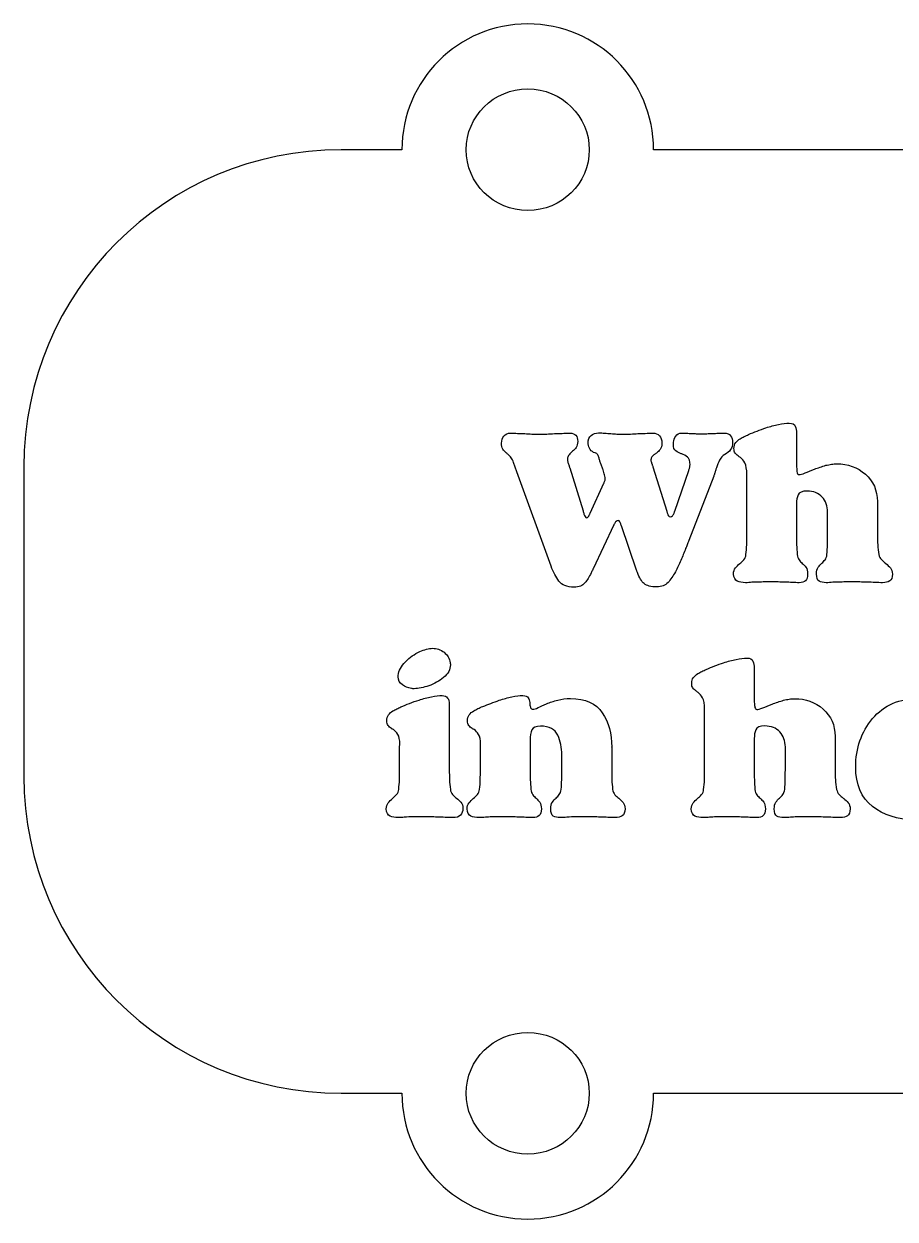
# Model space of a CAD drawing. Extents: x 1489 to 1914, y 371 to 1329.
# Drawn here: x 1616.6 to 1695.1, y 1113.5 to 1221.2 of the extents above; entities that cross this region are included whole.
import ezdxf

# ---------------------------------------------------------------- set-up
doc = ezdxf.new("R2010")
doc.units = 0
doc.layers.add('G0101', color=7, linetype='CONTINUOUS')

msp = doc.modelspace()

# ---------------------------------------------------------------- linework, layer by layer
at = {"layer": 'G0101', "color": 1}
for points in [[(1650.636559, 1209.87007), (1645.155559, 1209.87007)], [(1734.292557, 1209.87007), (1673.313558, 1209.87007)], [(1616.57756, 1181.29307), (1616.57756, 1153.409071)], [(1645.155559, 1124.831072), (1650.636559, 1124.831072)], [(1673.313558, 1124.831072), (1734.292557, 1124.831072)]]:
    msp.add_lwpolyline(points, dxfattribs=at)
for points in [[(1661.975558, 1204.39007)], [(1661.975558, 1119.351072)]]:
    msp.add_lwpolyline(points, close=True, dxfattribs=at)
at = {"layer": 'G0101', "color": 4}
for points in [[(1686.197158, 1184.32637), (1686.197158, 1181.38637), (1686.217158, 1181.00637)], [(1667.417458, 1183.36507), (1667.417458, 1183.42607)], [(1675.097458, 1183.31907), (1675.097458, 1183.40907)], [(1664.077458, 1172.346071), (1660.997458, 1180.84607), (1660.697458, 1181.68607)], [(1665.757458, 1181.18607), (1666.957458, 1177.326071)], [(1673.257458, 1181.28607), (1674.497458, 1177.306071)], [(1675.217458, 1177.306071), (1676.477458, 1180.96607)], [(1681.717158, 1175.146371), (1681.717158, 1180.58637)], [(1667.597458, 1177.106071), (1668.837458, 1179.826071)], [(1678.737458, 1180.44607), (1676.477458, 1174.646071)], [(1686.197158, 1177.963371), (1686.197158, 1177.602371), (1686.197158, 1175.155371)], [(1693.477158, 1178.166371), (1693.477158, 1175.146371)], [(1688.997158, 1175.135371), (1688.997158, 1177.221371)], [(1669.737458, 1176.066071), (1667.857458, 1172.106071)], [(1669.777458, 1176.126071), (1669.747458, 1176.096071)], [(1671.777458, 1171.986071), (1670.417458, 1175.966071)], [(1681.717158, 1175.126371), (1681.717158, 1175.146371)], [(1664.077458, 1172.326071), (1664.077458, 1172.346071)], [(1654.987659, 1163.635471), (1654.987659, 1163.575471)], [(1654.987659, 1163.615471), (1654.987659, 1163.635471)], [(1655.007659, 1163.535471), (1655.007659, 1163.495471), (1655.007659, 1163.455471)], [(1650.307659, 1162.375471), (1650.307659, 1162.425471), (1650.307659, 1162.495471)], [(1682.387058, 1163.155771), (1682.387058, 1160.215771), (1682.407058, 1159.835771)], [(1651.747659, 1161.295471), (1651.617659, 1161.295471)], [(1654.907659, 1159.915471), (1654.907659, 1153.983471)], [(1662.167158, 1160.055571), (1662.167158, 1159.985571), (1662.167158, 1159.915571)], [(1677.907058, 1153.975771), (1677.907058, 1159.415771)], [(1689.667058, 1156.995771), (1689.667058, 1153.975771)], [(1650.427659, 1153.983471), (1650.427659, 1156.068471), (1650.447659, 1156.268471)], [(1657.707159, 1153.963571), (1657.707159, 1156.068571), (1657.727159, 1156.268571)], [(1662.187158, 1156.611571), (1662.187158, 1156.050571), (1662.187158, 1153.984571)], [(1669.547158, 1156.046571), (1669.547158, 1153.982571)], [(1669.547158, 1156.026571), (1669.547158, 1156.046571)], [(1682.387058, 1156.792771), (1682.387058, 1156.431771), (1682.387058, 1153.984771)], [(1685.187058, 1153.964771), (1685.187058, 1156.050771)], [(1665.047158, 1153.964571), (1665.047158, 1155.328571)], [(1650.427659, 1153.963471), (1650.427659, 1153.983471)], [(1677.907058, 1153.955771), (1677.907058, 1153.975771)]]:
    msp.add_lwpolyline(points, dxfattribs=at)
at = {"layer": 'G0101', "color": 1}
for points in [[(1661.975558, 1221.209069), (1655.712559, 1221.209069), (1650.636559, 1216.13307), (1650.636559, 1209.87007)], [(1673.313558, 1209.87007), (1673.313558, 1216.13307), (1668.237558, 1221.209069), (1661.975558, 1221.209069)], [(1656.430559, 1209.87007), (1656.430559, 1212.89707), (1658.912559, 1215.35107), (1661.975558, 1215.35107)], [(1661.975558, 1215.35107), (1665.037558, 1215.35107), (1667.519558, 1212.89707), (1667.519558, 1209.87007)], [(1645.155559, 1209.87007), (1629.372559, 1209.87007), (1616.57756, 1197.07607), (1616.57756, 1181.29307)], [(1661.975558, 1204.39007), (1658.912559, 1204.39007), (1656.430559, 1206.84407), (1656.430559, 1209.87007)], [(1667.519558, 1209.87007), (1667.519558, 1206.84407), (1665.037558, 1204.39007), (1661.975558, 1204.39007)], [(1616.57756, 1153.409071), (1616.57756, 1137.626072), (1629.372559, 1124.831072), (1645.155559, 1124.831072)], [(1656.430559, 1124.831072), (1656.430559, 1127.858072), (1658.912559, 1130.312072), (1661.975558, 1130.312072)], [(1661.975558, 1130.312072), (1665.037558, 1130.312072), (1667.519558, 1127.858072), (1667.519558, 1124.831072)], [(1650.636559, 1124.831072), (1650.636559, 1118.569072), (1655.712559, 1113.493072), (1661.975558, 1113.493072)], [(1661.975558, 1119.351072), (1658.912559, 1119.351072), (1656.430559, 1121.804072), (1656.430559, 1124.831072)], [(1667.519558, 1124.831072), (1667.519558, 1121.804072), (1665.037558, 1119.351072), (1661.975558, 1119.351072)], [(1661.975558, 1113.493072), (1668.237558, 1113.493072), (1673.313558, 1118.569072), (1673.313558, 1124.831072)]]:
    msp.add_open_spline(points, degree=3, dxfattribs=at)
at = {"layer": 'G0101', "color": 4}
for points in [[(1683.437158, 1184.80637), (1683.823158, 1184.92637), (1684.200158, 1185.02637), (1684.567158, 1185.10637)], [(1684.567158, 1185.10637), (1684.934158, 1185.18637), (1685.257158, 1185.22637), (1685.537158, 1185.22637)], [(1685.537158, 1185.22637), (1685.817158, 1185.22637), (1685.997158, 1185.13237), (1686.077158, 1184.94637)], [(1686.077158, 1184.94637), (1686.157158, 1184.75937), (1686.197158, 1184.55237), (1686.197158, 1184.32637)], [(1659.617459, 1183.42607), (1659.617459, 1183.67907), (1659.687459, 1183.89307), (1659.827459, 1184.06607)], [(1659.827459, 1184.06607), (1659.967459, 1184.23907), (1660.163458, 1184.32607), (1660.417458, 1184.32607)], [(1660.417458, 1184.32607), (1660.630458, 1184.32607), (1660.844458, 1184.31907), (1661.057458, 1184.30607)], [(1661.057458, 1184.30607), (1661.270458, 1184.29307), (1661.490458, 1184.28607), (1661.717458, 1184.28607)], [(1661.717458, 1184.28607), (1661.930458, 1184.27307), (1662.143458, 1184.25907), (1662.357458, 1184.24607)], [(1662.357458, 1184.24607), (1662.570458, 1184.23307), (1662.784458, 1184.22607), (1662.997458, 1184.22607)], [(1662.997458, 1184.22607), (1663.223458, 1184.22607), (1663.453458, 1184.23307), (1663.687458, 1184.24607)], [(1663.687458, 1184.24607), (1663.920458, 1184.25907), (1664.150458, 1184.27307), (1664.377458, 1184.28607)], [(1664.377458, 1184.28607), (1664.603458, 1184.28607), (1664.834458, 1184.29307), (1665.067458, 1184.30607)], [(1665.067458, 1184.30607), (1665.300458, 1184.31907), (1665.530458, 1184.32607), (1665.757458, 1184.32607)], [(1665.757458, 1184.32607), (1666.024458, 1184.32607), (1666.210458, 1184.26307), (1666.317458, 1184.13607)], [(1666.317458, 1184.13607), (1666.424458, 1184.00907), (1666.477458, 1183.81907), (1666.477458, 1183.56607)], [(1667.417458, 1183.42607), (1667.417458, 1183.73307), (1667.504458, 1183.96307), (1667.677458, 1184.11607)], [(1667.677458, 1184.11607), (1667.850458, 1184.26907), (1668.077458, 1184.34607), (1668.357458, 1184.34607)], [(1668.357458, 1184.34607), (1668.544458, 1184.34607), (1668.730458, 1184.33907), (1668.917458, 1184.32607)], [(1668.917458, 1184.32607), (1669.103458, 1184.31307), (1669.290458, 1184.29907), (1669.477458, 1184.28607)], [(1669.477458, 1184.28607), (1669.650458, 1184.27307), (1669.830458, 1184.25907), (1670.017458, 1184.24607)], [(1670.017458, 1184.24607), (1670.203458, 1184.23307), (1670.390458, 1184.22607), (1670.577458, 1184.22607)], [(1670.577458, 1184.22607), (1670.804458, 1184.22607), (1671.027458, 1184.23307), (1671.247458, 1184.24607)], [(1671.247458, 1184.24607), (1671.467458, 1184.25907), (1671.683458, 1184.27307), (1671.897458, 1184.28607)], [(1671.897458, 1184.28607), (1672.123458, 1184.28607), (1672.347458, 1184.29307), (1672.567458, 1184.30607)], [(1672.567458, 1184.30607), (1672.787458, 1184.31907), (1673.004458, 1184.32607), (1673.217458, 1184.32607)], [(1673.217458, 1184.32607), (1673.497458, 1184.32607), (1673.707458, 1184.24607), (1673.847458, 1184.08607)], [(1673.847458, 1184.08607), (1673.987458, 1183.92607), (1674.057458, 1183.70607), (1674.057458, 1183.42607)], [(1675.117458, 1183.50007), (1675.130458, 1183.70107), (1675.197458, 1183.88907), (1675.317458, 1184.06407)], [(1675.317458, 1184.06407), (1675.437458, 1184.23907), (1675.617458, 1184.32607), (1675.857458, 1184.32607)], [(1675.857458, 1184.32607), (1676.004458, 1184.32607), (1676.150458, 1184.32307), (1676.297458, 1184.31607)], [(1676.297458, 1184.31607), (1676.444458, 1184.30907), (1676.590458, 1184.30607), (1676.737458, 1184.30607)], [(1676.737458, 1184.30607), (1676.870458, 1184.29307), (1677.010458, 1184.28307), (1677.157458, 1184.27607)], [(1677.157458, 1184.27607), (1677.304458, 1184.26907), (1677.450458, 1184.26607), (1677.597458, 1184.26607)], [(1677.597458, 1184.26607), (1677.770458, 1184.26607), (1677.944458, 1184.26907), (1678.117458, 1184.27607)], [(1678.117458, 1184.27607), (1678.290458, 1184.28307), (1678.464458, 1184.29307), (1678.637458, 1184.30607)], [(1678.637458, 1184.30607), (1678.810458, 1184.30607), (1678.984458, 1184.30907), (1679.157458, 1184.31607)], [(1679.157458, 1184.31607), (1679.330458, 1184.32307), (1679.504458, 1184.32607), (1679.677458, 1184.32607)], [(1679.677458, 1184.32607), (1679.944458, 1184.32607), (1680.137458, 1184.24607), (1680.257458, 1184.08607)], [(1680.257458, 1184.08607), (1680.377458, 1183.92607), (1680.437458, 1183.72607), (1680.437458, 1183.48607)], [(1680.717158, 1183.47137), (1680.823158, 1183.61337), (1680.957158, 1183.73137), (1681.117158, 1183.82637)], [(1681.117158, 1183.82637), (1681.224158, 1183.89337), (1681.343158, 1183.95637), (1681.477158, 1184.01637)], [(1681.477158, 1184.01637), (1681.610158, 1184.07637), (1681.744158, 1184.13937), (1681.877158, 1184.20637)], [(1681.877158, 1184.20637), (1682.117158, 1184.31337), (1682.370158, 1184.41637), (1682.637158, 1184.51637)], [(1682.637158, 1184.51637), (1682.904158, 1184.61637), (1683.170158, 1184.71237), (1683.437158, 1184.80637)], [(1659.737459, 1182.89007), (1659.657459, 1183.01807), (1659.617459, 1183.19707), (1659.617459, 1183.42607)], [(1660.037458, 1182.55607), (1659.917459, 1182.65107), (1659.817459, 1182.76207), (1659.737459, 1182.89007)], [(1666.337458, 1183.03907), (1666.244458, 1182.90407), (1666.137458, 1182.78907), (1666.017458, 1182.69507)], [(1666.477458, 1183.56607), (1666.477458, 1183.35007), (1666.430458, 1183.17407), (1666.337458, 1183.03907)], [(1667.607458, 1182.84807), (1667.494458, 1183.00407), (1667.430458, 1183.17607), (1667.417458, 1183.36507)], [(1668.037458, 1182.55407), (1667.864458, 1182.59507), (1667.720458, 1182.69307), (1667.607458, 1182.84807)], [(1673.907458, 1182.85807), (1673.807458, 1182.72307), (1673.697458, 1182.61507), (1673.577458, 1182.53407)], [(1674.057458, 1183.42607), (1674.057458, 1183.18207), (1674.007458, 1182.99307), (1673.907458, 1182.85807)], [(1675.097458, 1183.40907), (1675.097458, 1183.44307), (1675.103458, 1183.47307), (1675.117458, 1183.50007)], [(1675.317458, 1182.72507), (1675.170458, 1182.82507), (1675.097458, 1183.02407), (1675.097458, 1183.31907)], [(1675.797458, 1182.47307), (1675.623458, 1182.54007), (1675.464458, 1182.62407), (1675.317458, 1182.72507)], [(1680.247458, 1182.84207), (1680.120458, 1182.66707), (1679.950458, 1182.51907), (1679.737458, 1182.39907)], [(1680.437458, 1183.48607), (1680.437458, 1183.23107), (1680.373458, 1183.01607), (1680.247458, 1182.84207)], [(1680.557158, 1182.95537), (1680.557158, 1183.15837), (1680.610158, 1183.33037), (1680.717158, 1183.47137)], [(1680.667158, 1182.52937), (1680.593158, 1182.62437), (1680.557158, 1182.76637), (1680.557158, 1182.95537)], [(1660.127458, 1182.47507), (1660.094458, 1182.50207), (1660.064458, 1182.52907), (1660.037458, 1182.55607)], [(1660.217458, 1182.39407), (1660.190458, 1182.42107), (1660.160458, 1182.44807), (1660.127458, 1182.47507)], [(1660.487458, 1182.10107), (1660.400458, 1182.21607), (1660.310458, 1182.31307), (1660.217458, 1182.39407)], [(1660.697458, 1181.68607), (1660.643458, 1181.84807), (1660.574458, 1181.98607), (1660.487458, 1182.10107)], [(1665.657458, 1182.32007), (1665.590458, 1182.23207), (1665.557458, 1182.12707), (1665.557458, 1182.00607)], [(1665.557458, 1182.00607), (1665.557458, 1181.89907), (1665.570458, 1181.79307), (1665.597458, 1181.68607)], [(1665.597458, 1181.68607), (1665.623458, 1181.57907), (1665.657458, 1181.47907), (1665.697458, 1181.38607)], [(1665.897458, 1182.57307), (1665.804458, 1182.49207), (1665.723458, 1182.40807), (1665.657458, 1182.32007)], [(1665.947458, 1182.63407), (1665.927458, 1182.62007), (1665.910458, 1182.60007), (1665.897458, 1182.57307)], [(1666.017458, 1182.69507), (1665.990458, 1182.66807), (1665.967458, 1182.64807), (1665.947458, 1182.63407)], [(1668.287458, 1182.37207), (1668.240458, 1182.46707), (1668.157458, 1182.52707), (1668.037458, 1182.55407)], [(1668.397458, 1182.06807), (1668.370458, 1182.17607), (1668.334458, 1182.27707), (1668.287458, 1182.37207)], [(1668.417458, 1182.00707), (1668.404458, 1182.03407), (1668.397458, 1182.05407), (1668.397458, 1182.06807)], [(1668.427458, 1181.96707), (1668.420458, 1181.98007), (1668.417458, 1181.99307), (1668.417458, 1182.00707)], [(1668.437458, 1181.92607), (1668.437458, 1181.94007), (1668.433458, 1181.95307), (1668.427458, 1181.96707)], [(1668.537458, 1181.64607), (1668.497458, 1181.75307), (1668.464458, 1181.84607), (1668.437458, 1181.92607)], [(1668.657458, 1181.32607), (1668.617458, 1181.43207), (1668.577458, 1181.53907), (1668.537458, 1181.64607)], [(1673.167458, 1182.20007), (1673.107458, 1182.12507), (1673.077458, 1182.03407), (1673.077458, 1181.92607)], [(1673.077458, 1181.92607), (1673.077458, 1181.87307), (1673.084458, 1181.81907), (1673.097458, 1181.76607)], [(1673.097458, 1181.76607), (1673.110458, 1181.71307), (1673.123458, 1181.65907), (1673.137458, 1181.60607)], [(1673.397458, 1182.41207), (1673.304458, 1182.34507), (1673.227458, 1182.27407), (1673.167458, 1182.20007)], [(1673.477458, 1182.46307), (1673.450458, 1182.44307), (1673.424458, 1182.42607), (1673.397458, 1182.41207)], [(1673.577458, 1182.53407), (1673.537458, 1182.50707), (1673.504458, 1182.48307), (1673.477458, 1182.46307)], [(1675.827458, 1182.46307), (1675.820458, 1182.47007), (1675.810458, 1182.47307), (1675.797458, 1182.47307)], [(1675.857458, 1182.45307), (1675.844458, 1182.45307), (1675.834458, 1182.45607), (1675.827458, 1182.46307)], [(1676.367458, 1182.17107), (1676.214458, 1182.29207), (1676.044458, 1182.38607), (1675.857458, 1182.45307)], [(1676.597458, 1181.46607), (1676.597458, 1181.81507), (1676.520458, 1182.05007), (1676.367458, 1182.17107)], [(1679.267458, 1181.90607), (1679.154458, 1181.68407), (1679.057458, 1181.45207), (1678.977458, 1181.21107)], [(1679.737458, 1182.39907), (1679.537458, 1182.29107), (1679.380458, 1182.12707), (1679.267458, 1181.90607)], [(1680.937158, 1182.26737), (1680.830158, 1182.34737), (1680.740158, 1182.43537), (1680.667158, 1182.52937)], [(1681.027158, 1182.20637), (1680.994158, 1182.23237), (1680.964158, 1182.25337), (1680.937158, 1182.26737)], [(1681.137158, 1182.12537), (1681.097158, 1182.15237), (1681.060158, 1182.17937), (1681.027158, 1182.20637)], [(1681.537158, 1181.63937), (1681.417158, 1181.85437), (1681.283158, 1182.01737), (1681.137158, 1182.12537)], [(1665.697458, 1181.38607), (1665.710458, 1181.34607), (1665.720458, 1181.30907), (1665.727458, 1181.27607)], [(1665.727458, 1181.27607), (1665.734458, 1181.24207), (1665.744458, 1181.21307), (1665.757458, 1181.18607)], [(1668.717458, 1181.16607), (1668.703458, 1181.21907), (1668.683458, 1181.27307), (1668.657458, 1181.32607)], [(1668.777458, 1181.00607), (1668.750458, 1181.05907), (1668.730458, 1181.11307), (1668.717458, 1181.16607)], [(1668.897458, 1180.55607), (1668.857458, 1180.70907), (1668.817458, 1180.85907), (1668.777458, 1181.00607)], [(1673.137458, 1181.60607), (1673.150458, 1181.59307), (1673.160458, 1181.57607), (1673.167458, 1181.55607)], [(1673.167458, 1181.55607), (1673.174458, 1181.53607), (1673.177458, 1181.51907), (1673.177458, 1181.50607)], [(1673.177458, 1181.50607), (1673.190458, 1181.46607), (1673.203458, 1181.42907), (1673.217458, 1181.39607)], [(1673.217458, 1181.39607), (1673.230458, 1181.36307), (1673.244458, 1181.32607), (1673.257458, 1181.28607)], [(1676.477458, 1180.96607), (1676.490458, 1180.99207), (1676.504458, 1181.02907), (1676.517458, 1181.07607)], [(1676.517458, 1181.07607), (1676.530458, 1181.12307), (1676.544458, 1181.16607), (1676.557458, 1181.20607)], [(1676.557458, 1181.20607), (1676.570458, 1181.24607), (1676.580458, 1181.28907), (1676.587458, 1181.33607)], [(1676.587458, 1181.33607), (1676.594458, 1181.38307), (1676.597458, 1181.42607), (1676.597458, 1181.46607)], [(1678.817458, 1180.66807), (1678.804458, 1180.62707), (1678.790458, 1180.59007), (1678.777458, 1180.55707)], [(1678.897458, 1180.93907), (1678.870458, 1180.85207), (1678.844458, 1180.76207), (1678.817458, 1180.66807)], [(1678.977458, 1181.21107), (1678.950458, 1181.11707), (1678.924458, 1181.02607), (1678.897458, 1180.93907)], [(1681.717158, 1180.58637), (1681.717158, 1181.07237), (1681.657158, 1181.42337), (1681.537158, 1181.63937)], [(1686.217158, 1181.00637), (1686.217158, 1180.97937), (1686.220158, 1180.95237), (1686.227158, 1180.92637)], [(1686.227158, 1180.92637), (1686.234158, 1180.89937), (1686.237158, 1180.87937), (1686.237158, 1180.86637)], [(1686.237158, 1180.86637), (1686.250158, 1180.78637), (1686.270158, 1180.71937), (1686.297158, 1180.66637)], [(1686.297158, 1180.66637), (1686.323158, 1180.61237), (1686.370158, 1180.58637), (1686.437158, 1180.58637)], [(1686.437158, 1180.58637), (1686.544158, 1180.58637), (1686.720158, 1180.63637), (1686.967158, 1180.73637)], [(1686.967158, 1180.73637), (1687.214158, 1180.83637), (1687.497158, 1180.95237), (1687.817158, 1181.08637)], [(1687.817158, 1181.08637), (1687.977158, 1181.13937), (1688.144158, 1181.19637), (1688.317158, 1181.25637)], [(1688.317158, 1181.25637), (1688.490158, 1181.31637), (1688.664158, 1181.37337), (1688.837158, 1181.42637)], [(1688.837158, 1181.42637), (1689.010158, 1181.46637), (1689.180158, 1181.49937), (1689.347158, 1181.52637)], [(1689.347158, 1181.52637), (1689.514158, 1181.55237), (1689.677158, 1181.56637), (1689.837158, 1181.56637)], [(1689.837158, 1181.56637), (1690.823158, 1181.56637), (1691.677158, 1181.25237), (1692.397158, 1180.62637)], [(1692.397158, 1180.62637), (1693.117158, 1179.999371), (1693.477158, 1179.179371), (1693.477158, 1178.166371)], [(1668.837458, 1179.826071), (1668.850458, 1179.826071), (1668.860458, 1179.836071), (1668.867458, 1179.856071)], [(1668.867458, 1179.856071), (1668.873458, 1179.876071), (1668.877458, 1179.893071), (1668.877458, 1179.906071)], [(1668.877458, 1179.906071), (1668.890458, 1179.946071), (1668.907458, 1179.986071), (1668.927458, 1180.02607)], [(1668.957458, 1180.14607), (1668.957458, 1180.26607), (1668.937458, 1180.40307), (1668.897458, 1180.55607)], [(1668.927458, 1180.02607), (1668.947458, 1180.06607), (1668.957458, 1180.10607), (1668.957458, 1180.14607)], [(1678.777458, 1180.55707), (1678.764458, 1180.52307), (1678.750458, 1180.48607), (1678.737458, 1180.44607)], [(1686.337158, 1178.765371), (1686.244158, 1178.537371), (1686.197158, 1178.270371), (1686.197158, 1177.963371)], [(1687.137158, 1179.106371), (1686.697158, 1179.106371), (1686.430158, 1178.992371), (1686.337158, 1178.765371)], [(1688.507158, 1178.564371), (1688.180158, 1178.925371), (1687.724158, 1179.106371), (1687.137158, 1179.106371)], [(1688.997158, 1177.221371), (1688.997158, 1177.755371), (1688.834158, 1178.203371), (1688.507158, 1178.564371)], [(1666.957458, 1177.326071), (1666.970458, 1177.286071), (1666.984458, 1177.239071), (1666.997458, 1177.186071)], [(1666.997458, 1177.186071), (1667.010458, 1177.133071), (1667.024458, 1177.079071), (1667.037458, 1177.026071)], [(1667.037458, 1177.026071), (1667.064458, 1176.946071), (1667.097458, 1176.873071), (1667.137458, 1176.806071)], [(1667.137458, 1176.806071), (1667.177458, 1176.739071), (1667.230458, 1176.706071), (1667.297458, 1176.706071)], [(1667.297458, 1176.706071), (1667.350458, 1176.706071), (1667.393458, 1176.729071), (1667.427458, 1176.776071)], [(1667.427458, 1176.776071), (1667.460458, 1176.823071), (1667.490458, 1176.873071), (1667.517458, 1176.926071)], [(1667.517458, 1176.926071), (1667.530458, 1176.966071), (1667.544458, 1176.999071), (1667.557458, 1177.026071)], [(1667.557458, 1177.026071), (1667.570458, 1177.053071), (1667.584458, 1177.079071), (1667.597458, 1177.106071)], [(1669.937458, 1176.366071), (1669.884458, 1176.313071), (1669.837458, 1176.246071), (1669.797458, 1176.166071)], [(1670.137458, 1176.446071), (1670.057458, 1176.446071), (1669.990458, 1176.419071), (1669.937458, 1176.366071)], [(1670.267458, 1176.346071), (1670.234458, 1176.399071), (1670.190458, 1176.432071), (1670.137458, 1176.446071)], [(1670.357458, 1176.166071), (1670.330458, 1176.233071), (1670.300458, 1176.293071), (1670.267458, 1176.346071)], [(1674.497458, 1177.306071), (1674.510458, 1177.266071), (1674.520458, 1177.226071), (1674.527458, 1177.186071)], [(1674.527458, 1177.186071), (1674.534458, 1177.146071), (1674.544458, 1177.113071), (1674.557458, 1177.086071)], [(1674.557458, 1177.086071), (1674.584458, 1177.006071), (1674.617458, 1176.936071), (1674.657458, 1176.876071)], [(1674.657458, 1176.876071), (1674.697458, 1176.816071), (1674.750458, 1176.786071), (1674.817458, 1176.786071)], [(1674.817458, 1176.786071), (1674.910458, 1176.786071), (1674.980458, 1176.819071), (1675.027458, 1176.886071)], [(1675.027458, 1176.886071), (1675.074458, 1176.952071), (1675.117458, 1177.026071), (1675.157458, 1177.106071)], [(1675.157458, 1177.106071), (1675.170458, 1177.133071), (1675.180458, 1177.166071), (1675.187458, 1177.206071)], [(1675.187458, 1177.206071), (1675.194458, 1177.246071), (1675.203458, 1177.279071), (1675.217458, 1177.306071)], [(1669.747458, 1176.096071), (1669.740458, 1176.089071), (1669.737458, 1176.079071), (1669.737458, 1176.066071)], [(1669.797458, 1176.166071), (1669.784458, 1176.153071), (1669.777458, 1176.139071), (1669.777458, 1176.126071)], [(1670.387458, 1176.046071), (1670.380458, 1176.086071), (1670.370458, 1176.126071), (1670.357458, 1176.166071)], [(1670.417458, 1175.966071), (1670.404458, 1175.979071), (1670.393458, 1176.006071), (1670.387458, 1176.046071)], [(1676.347458, 1174.266071), (1676.300458, 1174.146071), (1676.250458, 1174.033071), (1676.197458, 1173.926071)], [(1676.477458, 1174.646071), (1676.437458, 1174.513071), (1676.393458, 1174.386071), (1676.347458, 1174.266071)], [(1681.637158, 1173.386371), (1681.677158, 1173.679371), (1681.700158, 1173.969371), (1681.707158, 1174.256371)], [(1681.707158, 1174.256371), (1681.714158, 1174.542371), (1681.717158, 1174.833371), (1681.717158, 1175.126371)], [(1686.197158, 1175.155371), (1686.197158, 1174.848371), (1686.200158, 1174.550371), (1686.207158, 1174.263371)], [(1686.207158, 1174.263371), (1686.214158, 1173.975371), (1686.230158, 1173.685371), (1686.257158, 1173.391371)], [(1688.937158, 1173.391371), (1688.964158, 1173.685371), (1688.980158, 1173.975371), (1688.987158, 1174.263371)], [(1688.987158, 1174.263371), (1688.994158, 1174.550371), (1688.997158, 1174.841371), (1688.997158, 1175.135371)], [(1693.477158, 1175.146371), (1693.477158, 1174.839371), (1693.487158, 1174.542371), (1693.507158, 1174.256371)], [(1693.507158, 1174.256371), (1693.527158, 1173.969371), (1693.564158, 1173.679371), (1693.617158, 1173.386371)], [(1676.197458, 1173.926071), (1676.064458, 1173.566071), (1675.924458, 1173.209071), (1675.777458, 1172.856071)], [(1681.447158, 1172.916371), (1681.560158, 1173.042371), (1681.624158, 1173.199371), (1681.637158, 1173.386371)], [(1686.257158, 1173.391371), (1686.283158, 1173.176371), (1686.340158, 1173.013371), (1686.427158, 1172.899371)], [(1688.767158, 1172.919371), (1688.854158, 1173.033371), (1688.910158, 1173.190371), (1688.937158, 1173.391371)], [(1693.617158, 1173.386371), (1693.657158, 1173.199371), (1693.734158, 1173.046371), (1693.847158, 1172.926371)], [(1664.787458, 1170.986071), (1664.514458, 1171.346071), (1664.277458, 1171.793071), (1664.077458, 1172.326071)], [(1667.837458, 1172.026071), (1667.810458, 1171.972071), (1667.784458, 1171.923071), (1667.757458, 1171.876071)], [(1667.847458, 1172.056071), (1667.840458, 1172.049071), (1667.837458, 1172.039071), (1667.837458, 1172.026071)], [(1667.857458, 1172.106071), (1667.857458, 1172.079071), (1667.853458, 1172.063071), (1667.847458, 1172.056071)], [(1671.817458, 1171.876071), (1671.804458, 1171.909071), (1671.790458, 1171.946071), (1671.777458, 1171.986071)], [(1675.777458, 1172.856071), (1675.630458, 1172.503071), (1675.464458, 1172.159071), (1675.277458, 1171.826071)], [(1680.517158, 1171.626371), (1680.517158, 1171.853371), (1680.577158, 1172.036371), (1680.697158, 1172.176371)], [(1680.697158, 1172.176371), (1680.817158, 1172.316371), (1680.944158, 1172.446371), (1681.077158, 1172.566371)], [(1681.077158, 1172.566371), (1681.210158, 1172.672371), (1681.334158, 1172.789371), (1681.447158, 1172.916371)], [(1686.427158, 1172.899371), (1686.514158, 1172.785371), (1686.610158, 1172.682371), (1686.717158, 1172.588371)], [(1686.717158, 1172.588371), (1686.837158, 1172.495371), (1686.947158, 1172.381371), (1687.047158, 1172.248371)], [(1687.047158, 1172.248371), (1687.147158, 1172.114371), (1687.197158, 1171.906371), (1687.197158, 1171.626371)], [(1687.997158, 1171.626371), (1687.997158, 1171.893371), (1688.047158, 1172.097371), (1688.147158, 1172.237371)], [(1688.147158, 1172.237371), (1688.247158, 1172.377371), (1688.357158, 1172.501371), (1688.477158, 1172.608371)], [(1688.477158, 1172.608371), (1688.584158, 1172.702371), (1688.680158, 1172.806371), (1688.767158, 1172.919371)], [(1693.847158, 1172.926371), (1693.960158, 1172.806371), (1694.084158, 1172.699371), (1694.217158, 1172.606371)], [(1694.217158, 1172.606371), (1694.217158, 1172.592371), (1694.220158, 1172.586371), (1694.227158, 1172.586371)], [(1694.227158, 1172.586371), (1694.234158, 1172.586371), (1694.244158, 1172.579371), (1694.257158, 1172.566371)], [(1694.257158, 1172.566371), (1694.404158, 1172.446371), (1694.537158, 1172.319371), (1694.657158, 1172.186371)], [(1694.657158, 1172.186371), (1694.777158, 1172.052371), (1694.837158, 1171.866371), (1694.837158, 1171.626371)], [(1666.137458, 1170.446071), (1665.510458, 1170.446071), (1665.060458, 1170.626071), (1664.787458, 1170.986071)], [(1667.677458, 1171.726071), (1667.517458, 1171.379071), (1667.334458, 1171.079071), (1667.127458, 1170.826071)], [(1667.757458, 1171.876071), (1667.730458, 1171.829071), (1667.703458, 1171.779071), (1667.677458, 1171.726071)], [(1671.857458, 1171.766071), (1671.844458, 1171.806071), (1671.830458, 1171.843071), (1671.817458, 1171.876071)], [(1672.467458, 1170.766071), (1672.234458, 1170.966071), (1672.030458, 1171.299071), (1671.857458, 1171.766071)], [(1675.277458, 1171.826071), (1675.077458, 1171.452071), (1674.857458, 1171.133071), (1674.617458, 1170.866071)], [(1680.857158, 1170.986371), (1680.657158, 1171.079371), (1680.544158, 1171.292371), (1680.517158, 1171.626371)], [(1681.597158, 1170.846371), (1681.303158, 1170.846371), (1681.057158, 1170.893371), (1680.857158, 1170.986371)], [(1682.177158, 1170.886371), (1682.084158, 1170.873371), (1681.987158, 1170.863371), (1681.887158, 1170.856371)], [(1682.467158, 1170.896371), (1682.367158, 1170.889371), (1682.270158, 1170.886371), (1682.177158, 1170.886371)], [(1682.757158, 1170.906371), (1682.664158, 1170.906371), (1682.567158, 1170.903371), (1682.467158, 1170.896371)], [(1683.327158, 1170.916371), (1683.134158, 1170.909371), (1682.944158, 1170.906371), (1682.757158, 1170.906371)], [(1683.917158, 1170.926371), (1683.717158, 1170.926371), (1683.520158, 1170.923371), (1683.327158, 1170.916371)], [(1684.547158, 1170.916371), (1684.340158, 1170.923371), (1684.130158, 1170.926371), (1683.917158, 1170.926371)], [(1685.177158, 1170.886371), (1684.964158, 1170.899371), (1684.754158, 1170.909371), (1684.547158, 1170.916371)], [(1685.807158, 1170.866371), (1685.600158, 1170.879371), (1685.390158, 1170.886371), (1685.177158, 1170.886371)], [(1687.007158, 1171.026371), (1686.880158, 1170.906371), (1686.690158, 1170.846371), (1686.437158, 1170.846371)], [(1687.197158, 1171.626371), (1687.197158, 1171.346371), (1687.134158, 1171.146371), (1687.007158, 1171.026371)], [(1688.227158, 1170.986371), (1688.073158, 1171.079371), (1687.997158, 1171.292371), (1687.997158, 1171.626371)], [(1688.877158, 1170.846371), (1688.597158, 1170.846371), (1688.380158, 1170.893371), (1688.227158, 1170.986371)], [(1689.457158, 1170.886371), (1689.363158, 1170.873371), (1689.267158, 1170.863371), (1689.167158, 1170.856371)], [(1689.747158, 1170.896371), (1689.647158, 1170.889371), (1689.550158, 1170.886371), (1689.457158, 1170.886371)], [(1690.037158, 1170.906371), (1689.944158, 1170.906371), (1689.847158, 1170.903371), (1689.747158, 1170.896371)], [(1690.607158, 1170.916371), (1690.414158, 1170.909371), (1690.224158, 1170.906371), (1690.037158, 1170.906371)], [(1691.197158, 1170.926371), (1690.997158, 1170.926371), (1690.800158, 1170.923371), (1690.607158, 1170.916371)], [(1691.887158, 1170.916371), (1691.654158, 1170.923371), (1691.424158, 1170.926371), (1691.197158, 1170.926371)], [(1692.577158, 1170.886371), (1692.350158, 1170.899371), (1692.120158, 1170.909371), (1691.887158, 1170.916371)], [(1693.267158, 1170.866371), (1693.033158, 1170.879371), (1692.803158, 1170.886371), (1692.577158, 1170.886371)], [(1694.597158, 1171.006371), (1694.437158, 1170.899371), (1694.224158, 1170.846371), (1693.957158, 1170.846371)], [(1694.837158, 1171.626371), (1694.837158, 1171.319371), (1694.757158, 1171.112371), (1694.597158, 1171.006371)], [(1667.127458, 1170.826071), (1666.920458, 1170.573071), (1666.590458, 1170.446071), (1666.137458, 1170.446071)], [(1673.597458, 1170.466071), (1673.077458, 1170.466071), (1672.700458, 1170.566071), (1672.467458, 1170.766071)], [(1674.617458, 1170.866071), (1674.377458, 1170.599071), (1674.037458, 1170.466071), (1673.597458, 1170.466071)], [(1681.887158, 1170.856371), (1681.787158, 1170.849371), (1681.690158, 1170.846371), (1681.597158, 1170.846371)], [(1686.437158, 1170.846371), (1686.224158, 1170.846371), (1686.014158, 1170.853371), (1685.807158, 1170.866371)], [(1689.167158, 1170.856371), (1689.067158, 1170.849371), (1688.970158, 1170.846371), (1688.877158, 1170.846371)], [(1693.957158, 1170.846371), (1693.730158, 1170.846371), (1693.500158, 1170.853371), (1693.267158, 1170.866371)], [(1650.957659, 1163.725471), (1651.350659, 1164.118471), (1651.780659, 1164.422471), (1652.247659, 1164.635471)], [(1652.247659, 1164.635471), (1652.447659, 1164.728471), (1652.647659, 1164.802471), (1652.847659, 1164.855471)], [(1652.847659, 1164.855471), (1653.047659, 1164.908471), (1653.227659, 1164.935471), (1653.387659, 1164.935471)], [(1653.387659, 1164.935471), (1653.774659, 1164.935471), (1654.124659, 1164.815471), (1654.437659, 1164.575471)], [(1654.437659, 1164.575471), (1654.750659, 1164.335471), (1654.934659, 1164.015471), (1654.987659, 1163.615471)], [(1650.307659, 1162.495471), (1650.347659, 1162.922471), (1650.564659, 1163.332471), (1650.957659, 1163.725471)], [(1655.007659, 1163.455471), (1655.007659, 1163.015471), (1654.803659, 1162.632471), (1654.397659, 1162.305471)], [(1654.987659, 1163.575471), (1654.987659, 1163.562471), (1654.993659, 1163.548471), (1655.007659, 1163.535471)], [(1678.067058, 1163.035771), (1678.307058, 1163.142771), (1678.560058, 1163.245771), (1678.827058, 1163.345771)], [(1678.827058, 1163.345771), (1679.094058, 1163.445771), (1679.360058, 1163.541771), (1679.627058, 1163.635771)], [(1679.627058, 1163.635771), (1680.013058, 1163.755771), (1680.390058, 1163.855771), (1680.757058, 1163.935771)], [(1680.757058, 1163.935771), (1681.124058, 1164.015771), (1681.447058, 1164.055771), (1681.727058, 1164.055771)], [(1681.727058, 1164.055771), (1682.007058, 1164.055771), (1682.187058, 1163.961771), (1682.267058, 1163.775771)], [(1682.267058, 1163.775771), (1682.347058, 1163.588771), (1682.387058, 1163.381771), (1682.387058, 1163.155771)], [(1650.677659, 1161.635471), (1650.430659, 1161.808471), (1650.307659, 1162.055471), (1650.307659, 1162.375471)], [(1654.397659, 1162.305471), (1653.990659, 1161.978471), (1653.547659, 1161.728471), (1653.067659, 1161.555471)], [(1676.747058, 1161.784771), (1676.747058, 1161.987771), (1676.800058, 1162.159771), (1676.907058, 1162.300771)], [(1676.907058, 1162.300771), (1677.013058, 1162.442771), (1677.147058, 1162.560771), (1677.307058, 1162.655771)], [(1677.307058, 1162.655771), (1677.414058, 1162.722771), (1677.533058, 1162.785771), (1677.667058, 1162.845771)], [(1677.667058, 1162.845771), (1677.800058, 1162.905771), (1677.934058, 1162.968771), (1678.067058, 1163.035771)], [(1651.487659, 1161.315471), (1651.194659, 1161.355471), (1650.924659, 1161.462471), (1650.677659, 1161.635471)], [(1651.617659, 1161.295471), (1651.570659, 1161.295471), (1651.527659, 1161.302471), (1651.487659, 1161.315471)], [(1652.367659, 1161.365471), (1652.140659, 1161.318471), (1651.934659, 1161.295471), (1651.747659, 1161.295471)], [(1653.067659, 1161.555471), (1652.827659, 1161.475471), (1652.593659, 1161.412471), (1652.367659, 1161.365471)], [(1676.857058, 1161.358771), (1676.783058, 1161.453771), (1676.747058, 1161.595771), (1676.747058, 1161.784771)], [(1677.127058, 1161.096771), (1677.020058, 1161.176771), (1676.930058, 1161.264771), (1676.857058, 1161.358771)], [(1651.327659, 1159.975471), (1651.607659, 1160.082471), (1651.894659, 1160.182471), (1652.187659, 1160.275471)], [(1652.187659, 1160.275471), (1652.560659, 1160.395471), (1652.930659, 1160.491471), (1653.297659, 1160.565471)], [(1653.297659, 1160.565471), (1653.664659, 1160.638471), (1653.987659, 1160.675471), (1654.267659, 1160.675471)], [(1654.267659, 1160.675471), (1654.493659, 1160.675471), (1654.657659, 1160.602471), (1654.757659, 1160.455471)], [(1654.757659, 1160.455471), (1654.857659, 1160.308471), (1654.907659, 1160.128471), (1654.907659, 1159.915471)], [(1658.647159, 1159.975571), (1658.901159, 1160.068571), (1659.154159, 1160.162571), (1659.407159, 1160.255571)], [(1659.407159, 1160.255571), (1659.794159, 1160.375571), (1660.174158, 1160.475571), (1660.547158, 1160.555571)], [(1660.547158, 1160.555571), (1660.921158, 1160.635571), (1661.247158, 1160.675571), (1661.527158, 1160.675571)], [(1661.527158, 1160.675571), (1661.780158, 1160.675571), (1661.944158, 1160.611571), (1662.017158, 1160.485571)], [(1662.017158, 1160.485571), (1662.090158, 1160.358571), (1662.140158, 1160.215571), (1662.167158, 1160.055571)], [(1663.667158, 1159.935571), (1663.974158, 1160.055571), (1664.310158, 1160.165571), (1664.677158, 1160.265571)], [(1664.677158, 1160.265571), (1665.044158, 1160.365571), (1665.427158, 1160.415571), (1665.827158, 1160.415571)], [(1665.827158, 1160.415571), (1667.174158, 1160.415571), (1668.130158, 1159.984571), (1668.697158, 1159.122571)], [(1677.217058, 1161.035771), (1677.184058, 1161.061771), (1677.154058, 1161.082771), (1677.127058, 1161.096771)], [(1677.327058, 1160.954771), (1677.287058, 1160.981771), (1677.250058, 1161.008771), (1677.217058, 1161.035771)], [(1677.727058, 1160.468771), (1677.607058, 1160.683771), (1677.473058, 1160.846771), (1677.327058, 1160.954771)], [(1677.907058, 1159.415771), (1677.907058, 1159.901771), (1677.847058, 1160.252771), (1677.727058, 1160.468771)], [(1684.507058, 1160.085771), (1684.680058, 1160.145771), (1684.854058, 1160.202771), (1685.027058, 1160.255771)], [(1685.027058, 1160.255771), (1685.200058, 1160.295771), (1685.370058, 1160.328771), (1685.537058, 1160.355771)], [(1685.537058, 1160.355771), (1685.704058, 1160.381771), (1685.867058, 1160.395771), (1686.027058, 1160.395771)], [(1686.027058, 1160.395771), (1687.013058, 1160.395771), (1687.867058, 1160.081771), (1688.587058, 1159.455771)], [(1693.046958, 1158.605471), (1694.059958, 1159.812471), (1695.459958, 1160.415471), (1697.246958, 1160.415471)], [(1649.427659, 1158.934471), (1649.533659, 1159.081471), (1649.667659, 1159.201471), (1649.827659, 1159.295471)], [(1649.827659, 1159.295471), (1649.934659, 1159.348471), (1650.047659, 1159.405471), (1650.167659, 1159.465471)], [(1650.167659, 1159.465471), (1650.287659, 1159.525471), (1650.414659, 1159.588471), (1650.547659, 1159.655471)], [(1650.547659, 1159.655471), (1650.787659, 1159.761471), (1651.047659, 1159.868471), (1651.327659, 1159.975471)], [(1656.707159, 1158.934571), (1656.814159, 1159.081571), (1656.947159, 1159.201571), (1657.107159, 1159.295571)], [(1657.107159, 1159.295571), (1657.227159, 1159.361571), (1657.354159, 1159.428571), (1657.487159, 1159.495571)], [(1657.487159, 1159.495571), (1657.620159, 1159.562571), (1657.767159, 1159.628571), (1657.927159, 1159.695571)], [(1657.927159, 1159.695571), (1658.154159, 1159.788571), (1658.394159, 1159.881571), (1658.647159, 1159.975571)], [(1662.167158, 1159.915571), (1662.180158, 1159.781571), (1662.204158, 1159.668571), (1662.237158, 1159.575571)], [(1662.237158, 1159.575571), (1662.270158, 1159.482571), (1662.347158, 1159.435571), (1662.467158, 1159.435571)], [(1662.467158, 1159.435571), (1662.547158, 1159.435571), (1662.694158, 1159.485571), (1662.907158, 1159.585571)], [(1662.907158, 1159.585571), (1663.120158, 1159.685571), (1663.374158, 1159.801571), (1663.667158, 1159.935571)], [(1668.697158, 1159.122571), (1669.264158, 1158.260571), (1669.547158, 1157.229571), (1669.547158, 1156.026571)], [(1682.407058, 1159.835771), (1682.407058, 1159.808771), (1682.410058, 1159.781771), (1682.417058, 1159.755771)], [(1682.417058, 1159.755771), (1682.424058, 1159.728771), (1682.427058, 1159.708771), (1682.427058, 1159.695771)], [(1682.427058, 1159.695771), (1682.440058, 1159.615771), (1682.460058, 1159.548771), (1682.487058, 1159.495771)], [(1682.487058, 1159.495771), (1682.513058, 1159.441771), (1682.560058, 1159.415771), (1682.627058, 1159.415771)], [(1682.627058, 1159.415771), (1682.734058, 1159.415771), (1682.910058, 1159.465771), (1683.157058, 1159.565771)], [(1683.157058, 1159.565771), (1683.404058, 1159.665771), (1683.687058, 1159.781771), (1684.007058, 1159.915771)], [(1684.007058, 1159.915771), (1684.167058, 1159.968771), (1684.334058, 1160.025771), (1684.507058, 1160.085771)], [(1688.587058, 1159.455771), (1689.307058, 1158.828771), (1689.667058, 1158.008771), (1689.667058, 1156.995771)], [(1649.267659, 1158.413471), (1649.267659, 1158.614471), (1649.320659, 1158.787471), (1649.427659, 1158.934471)], [(1649.387659, 1157.982471), (1649.307659, 1158.082471), (1649.267659, 1158.226471), (1649.267659, 1158.413471)], [(1649.687659, 1157.712471), (1649.567659, 1157.792471), (1649.467659, 1157.882471), (1649.387659, 1157.982471)], [(1656.547159, 1158.413571), (1656.547159, 1158.613571), (1656.600159, 1158.787571), (1656.707159, 1158.934571)], [(1656.667159, 1157.982571), (1656.587159, 1158.082571), (1656.547159, 1158.226571), (1656.547159, 1158.413571)], [(1656.967159, 1157.712571), (1656.847159, 1157.792571), (1656.747159, 1157.881571), (1656.667159, 1157.982571)], [(1691.526958, 1154.235471), (1691.526958, 1155.942471), (1692.033958, 1157.398471), (1693.046958, 1158.605471)], [(1649.767659, 1157.661471), (1649.740659, 1157.681471), (1649.714659, 1157.698471), (1649.687659, 1157.712471)], [(1649.867659, 1157.612471), (1649.827659, 1157.624471), (1649.794659, 1157.641471), (1649.767659, 1157.661471)], [(1650.267659, 1157.171471), (1650.147659, 1157.357471), (1650.013659, 1157.505471), (1649.867659, 1157.612471)], [(1650.447659, 1156.268471), (1650.447659, 1156.683471), (1650.387659, 1156.983471), (1650.267659, 1157.171471)], [(1657.047159, 1157.661571), (1657.020159, 1157.681571), (1656.994159, 1157.698571), (1656.967159, 1157.712571)], [(1657.147159, 1157.611571), (1657.107159, 1157.624571), (1657.074159, 1157.641571), (1657.047159, 1157.661571)], [(1657.547159, 1157.171571), (1657.427159, 1157.357571), (1657.294159, 1157.504571), (1657.147159, 1157.611571)], [(1657.727159, 1156.268571), (1657.727159, 1156.683571), (1657.667159, 1156.983571), (1657.547159, 1157.171571)], [(1662.347158, 1157.584571), (1662.240158, 1157.363571), (1662.187158, 1157.039571), (1662.187158, 1156.611571)], [(1663.127158, 1157.915571), (1662.714158, 1157.915571), (1662.454158, 1157.805571), (1662.347158, 1157.584571)], [(1664.677158, 1157.113571), (1664.430158, 1157.648571), (1663.914158, 1157.915571), (1663.127158, 1157.915571)], [(1665.047158, 1155.328571), (1665.047158, 1155.983571), (1664.924158, 1156.578571), (1664.677158, 1157.113571)], [(1682.527058, 1157.594771), (1682.434058, 1157.366771), (1682.387058, 1157.099771), (1682.387058, 1156.792771)], [(1683.327058, 1157.935771), (1682.887058, 1157.935771), (1682.620058, 1157.821771), (1682.527058, 1157.594771)], [(1684.697058, 1157.393771), (1684.370058, 1157.754771), (1683.914058, 1157.935771), (1683.327058, 1157.935771)], [(1685.187058, 1156.050771), (1685.187058, 1156.584771), (1685.024058, 1157.032771), (1684.697058, 1157.393771)], [(1650.417659, 1153.091471), (1650.424659, 1153.378471), (1650.427659, 1153.669471), (1650.427659, 1153.963471)], [(1654.907659, 1153.983471), (1654.907659, 1153.675471), (1654.914659, 1153.378471), (1654.927659, 1153.091471)], [(1657.697159, 1153.091571), (1657.704159, 1153.378571), (1657.707159, 1153.669571), (1657.707159, 1153.963571)], [(1662.187158, 1153.984571), (1662.187158, 1153.677571), (1662.194158, 1153.379571), (1662.207158, 1153.092571)], [(1665.037158, 1153.092571), (1665.044158, 1153.379571), (1665.047158, 1153.670571), (1665.047158, 1153.964571)], [(1669.547158, 1153.982571), (1669.547158, 1153.675571), (1669.550158, 1153.378571), (1669.557158, 1153.090571)], [(1677.897058, 1153.085771), (1677.904058, 1153.371771), (1677.907058, 1153.662771), (1677.907058, 1153.955771)], [(1682.387058, 1153.984771), (1682.387058, 1153.677771), (1682.390058, 1153.379771), (1682.397058, 1153.092771)], [(1685.177058, 1153.092771), (1685.184058, 1153.379771), (1685.187058, 1153.670771), (1685.187058, 1153.964771)], [(1689.667058, 1153.975771), (1689.667058, 1153.668771), (1689.677058, 1153.371771), (1689.697058, 1153.085771)], [(1693.036958, 1150.685471), (1692.029958, 1151.478471), (1691.526958, 1152.662471), (1691.526958, 1154.235471)], [(1650.347659, 1152.219471), (1650.387659, 1152.513471), (1650.410659, 1152.803471), (1650.417659, 1153.091471)], [(1654.927659, 1153.091471), (1654.940659, 1152.803471), (1654.967659, 1152.512471), (1655.007659, 1152.218471)], [(1657.627159, 1152.219571), (1657.667159, 1152.513571), (1657.691159, 1152.803571), (1657.697159, 1153.091571)], [(1662.207158, 1153.092571), (1662.220158, 1152.804571), (1662.240158, 1152.514571), (1662.267158, 1152.220571)], [(1664.987158, 1152.220571), (1665.014158, 1152.514571), (1665.030158, 1152.804571), (1665.037158, 1153.092571)], [(1669.557158, 1153.090571), (1669.564158, 1152.803571), (1669.587158, 1152.512571), (1669.627158, 1152.218571)], [(1677.827058, 1152.215771), (1677.867058, 1152.508771), (1677.890058, 1152.798771), (1677.897058, 1153.085771)], [(1682.397058, 1153.092771), (1682.404058, 1152.804771), (1682.420058, 1152.514771), (1682.447058, 1152.220771)], [(1685.127058, 1152.220771), (1685.154058, 1152.514771), (1685.170058, 1152.804771), (1685.177058, 1153.092771)], [(1689.697058, 1153.085771), (1689.717058, 1152.798771), (1689.754058, 1152.508771), (1689.807058, 1152.215771)], [(1649.787659, 1151.397471), (1649.920659, 1151.504471), (1650.044659, 1151.621471), (1650.157659, 1151.748471)], [(1650.157659, 1151.748471), (1650.270659, 1151.875471), (1650.334659, 1152.032471), (1650.347659, 1152.219471)], [(1655.007659, 1152.218471), (1655.020659, 1152.031471), (1655.084659, 1151.878471), (1655.197659, 1151.758471)], [(1655.197659, 1151.758471), (1655.310659, 1151.637471), (1655.434659, 1151.524471), (1655.567659, 1151.417471)], [(1657.067159, 1151.397571), (1657.200159, 1151.504571), (1657.324159, 1151.621571), (1657.437159, 1151.748571)], [(1657.437159, 1151.748571), (1657.550159, 1151.875571), (1657.614159, 1152.032571), (1657.627159, 1152.219571)], [(1662.267158, 1152.220571), (1662.294158, 1152.019571), (1662.350158, 1151.859571), (1662.437158, 1151.738571)], [(1662.437158, 1151.738571), (1662.524158, 1151.618571), (1662.620158, 1151.511571), (1662.727158, 1151.418571)], [(1664.527158, 1151.438571), (1664.634158, 1151.531571), (1664.731158, 1151.635571), (1664.817158, 1151.749571)], [(1664.817158, 1151.749571), (1664.904158, 1151.862571), (1664.961158, 1152.019571), (1664.987158, 1152.220571)], [(1669.627158, 1152.218571), (1669.654158, 1152.018571), (1669.720158, 1151.858571), (1669.827158, 1151.737571)], [(1669.827158, 1151.737571), (1669.934158, 1151.617571), (1670.054158, 1151.510571), (1670.187158, 1151.417571)], [(1677.267058, 1151.395771), (1677.400058, 1151.501771), (1677.524058, 1151.618771), (1677.637058, 1151.745771)], [(1677.637058, 1151.745771), (1677.750058, 1151.871771), (1677.814058, 1152.028771), (1677.827058, 1152.215771)], [(1682.447058, 1152.220771), (1682.473058, 1152.005771), (1682.530058, 1151.842771), (1682.617058, 1151.728771)], [(1682.617058, 1151.728771), (1682.704058, 1151.614771), (1682.800058, 1151.511771), (1682.907058, 1151.417771)], [(1684.667058, 1151.437771), (1684.774058, 1151.531771), (1684.870058, 1151.635771), (1684.957058, 1151.748771)], [(1684.957058, 1151.748771), (1685.044058, 1151.862771), (1685.100058, 1152.019771), (1685.127058, 1152.220771)], [(1689.807058, 1152.215771), (1689.847058, 1152.028771), (1689.924058, 1151.875771), (1690.037058, 1151.755771)], [(1690.037058, 1151.755771), (1690.150058, 1151.635771), (1690.274058, 1151.528771), (1690.407058, 1151.435771)], [(1649.227659, 1150.455471), (1649.227659, 1150.682471), (1649.287659, 1150.866471), (1649.407659, 1151.007471)], [(1649.567659, 1149.815471), (1649.367659, 1149.908471), (1649.254659, 1150.122471), (1649.227659, 1150.455471)], [(1649.407659, 1151.007471), (1649.527659, 1151.147471), (1649.654659, 1151.277471), (1649.787659, 1151.397471)], [(1655.567659, 1151.417471), (1655.700659, 1151.310471), (1655.827659, 1151.190471), (1655.947659, 1151.056471)], [(1656.127659, 1150.535471), (1656.127659, 1150.241471), (1656.057659, 1150.025471), (1655.917659, 1149.885471)], [(1655.947659, 1151.056471), (1656.067659, 1150.922471), (1656.127659, 1150.749471), (1656.127659, 1150.535471)], [(1656.507159, 1150.455571), (1656.507159, 1150.682571), (1656.567159, 1150.866571), (1656.687159, 1151.006571)], [(1656.847159, 1149.815571), (1656.647159, 1149.908571), (1656.534159, 1150.122571), (1656.507159, 1150.455571)], [(1656.687159, 1151.006571), (1656.807159, 1151.147571), (1656.934159, 1151.277571), (1657.067159, 1151.397571)], [(1662.727158, 1151.418571), (1662.847158, 1151.311571), (1662.957158, 1151.191571), (1663.057158, 1151.057571)], [(1663.207158, 1150.455571), (1663.207158, 1150.175571), (1663.140158, 1149.975571), (1663.007158, 1149.855571)], [(1663.057158, 1151.057571), (1663.157158, 1150.923571), (1663.207158, 1150.722571), (1663.207158, 1150.455571)], [(1664.047158, 1150.455571), (1664.047158, 1150.722571), (1664.097158, 1150.926571), (1664.197158, 1151.067571)], [(1664.277158, 1149.815571), (1664.124158, 1149.908571), (1664.047158, 1150.122571), (1664.047158, 1150.455571)], [(1664.197158, 1151.067571), (1664.297158, 1151.207571), (1664.407158, 1151.331571), (1664.527158, 1151.438571)], [(1670.187158, 1151.417571), (1670.320158, 1151.296571), (1670.447158, 1151.170571), (1670.567158, 1151.036571)], [(1670.747158, 1150.455571), (1670.734158, 1150.148571), (1670.647158, 1149.942571), (1670.487158, 1149.835571)], [(1670.567158, 1151.036571), (1670.687158, 1150.902571), (1670.747158, 1150.709571), (1670.747158, 1150.455571)], [(1676.707058, 1150.455771), (1676.707058, 1150.682771), (1676.767058, 1150.865771), (1676.887058, 1151.005771)], [(1677.047058, 1149.815771), (1676.847058, 1149.908771), (1676.734058, 1150.121771), (1676.707058, 1150.455771)], [(1676.887058, 1151.005771), (1677.007058, 1151.145771), (1677.134058, 1151.275771), (1677.267058, 1151.395771)], [(1682.907058, 1151.417771), (1683.027058, 1151.324771), (1683.137058, 1151.210771), (1683.237058, 1151.077771)], [(1683.387058, 1150.455771), (1683.387058, 1150.175771), (1683.324058, 1149.975771), (1683.197058, 1149.855771)], [(1683.237058, 1151.077771), (1683.337058, 1150.943771), (1683.387058, 1150.735771), (1683.387058, 1150.455771)], [(1684.187058, 1150.455771), (1684.187058, 1150.722771), (1684.237058, 1150.926771), (1684.337058, 1151.066771)], [(1684.417058, 1149.815771), (1684.263058, 1149.908771), (1684.187058, 1150.121771), (1684.187058, 1150.455771)], [(1684.337058, 1151.066771), (1684.437058, 1151.206771), (1684.547058, 1151.330771), (1684.667058, 1151.437771)], [(1690.407058, 1151.435771), (1690.407058, 1151.421771), (1690.410058, 1151.415771), (1690.417058, 1151.415771)], [(1690.417058, 1151.415771), (1690.424058, 1151.415771), (1690.434058, 1151.408771), (1690.447058, 1151.395771)], [(1690.447058, 1151.395771), (1690.594058, 1151.275771), (1690.727058, 1151.148771), (1690.847058, 1151.015771)], [(1691.027058, 1150.455771), (1691.027058, 1150.148771), (1690.947058, 1149.941771), (1690.787058, 1149.835771)], [(1690.847058, 1151.015771), (1690.967058, 1150.881771), (1691.027058, 1150.695771), (1691.027058, 1150.455771)], [(1696.746958, 1149.495471), (1695.279958, 1149.495471), (1694.042958, 1149.892471), (1693.036958, 1150.685471)], [(1650.307659, 1149.675471), (1650.013659, 1149.675471), (1649.767659, 1149.722471), (1649.567659, 1149.815471)], [(1650.577659, 1149.685471), (1650.490659, 1149.678471), (1650.400659, 1149.675471), (1650.307659, 1149.675471)], [(1650.847659, 1149.715471), (1650.754659, 1149.702471), (1650.664659, 1149.692471), (1650.577659, 1149.685471)], [(1651.657659, 1149.745471), (1651.383659, 1149.739471), (1651.113659, 1149.729471), (1650.847659, 1149.715471)], [(1652.467659, 1149.755471), (1652.200659, 1149.755471), (1651.930659, 1149.752471), (1651.657659, 1149.745471)], [(1653.157659, 1149.745471), (1652.924659, 1149.752471), (1652.694659, 1149.755471), (1652.467659, 1149.755471)], [(1653.847659, 1149.715471), (1653.620659, 1149.729471), (1653.390659, 1149.739471), (1653.157659, 1149.745471)], [(1654.537659, 1149.695471), (1654.303659, 1149.709471), (1654.073659, 1149.715471), (1653.847659, 1149.715471)], [(1655.227659, 1149.675471), (1655.000659, 1149.675471), (1654.770659, 1149.682471), (1654.537659, 1149.695471)], [(1655.917659, 1149.885471), (1655.777659, 1149.745471), (1655.547659, 1149.675471), (1655.227659, 1149.675471)], [(1657.587159, 1149.675571), (1657.294159, 1149.675571), (1657.047159, 1149.722571), (1656.847159, 1149.815571)], [(1657.867159, 1149.685571), (1657.774159, 1149.678571), (1657.680159, 1149.675571), (1657.587159, 1149.675571)], [(1658.167159, 1149.715571), (1658.060159, 1149.702571), (1657.961159, 1149.692571), (1657.867159, 1149.685571)], [(1658.447159, 1149.725571), (1658.354159, 1149.718571), (1658.260159, 1149.715571), (1658.167159, 1149.715571)], [(1658.747159, 1149.735571), (1658.640159, 1149.735571), (1658.540159, 1149.732571), (1658.447159, 1149.725571)], [(1659.317159, 1149.745571), (1659.124159, 1149.738571), (1658.934159, 1149.735571), (1658.747159, 1149.735571)], [(1659.887159, 1149.755571), (1659.700159, 1149.755571), (1659.510159, 1149.752571), (1659.317159, 1149.745571)], [(1660.527158, 1149.745571), (1660.314158, 1149.752571), (1660.100158, 1149.755571), (1659.887159, 1149.755571)], [(1661.167158, 1149.715571), (1660.954158, 1149.729571), (1660.740158, 1149.738571), (1660.527158, 1149.745571)], [(1661.807158, 1149.695571), (1661.594158, 1149.709571), (1661.380158, 1149.715571), (1661.167158, 1149.715571)], [(1662.447158, 1149.675571), (1662.234158, 1149.675571), (1662.020158, 1149.682571), (1661.807158, 1149.695571)], [(1663.007158, 1149.855571), (1662.874158, 1149.735571), (1662.687158, 1149.675571), (1662.447158, 1149.675571)], [(1664.927158, 1149.675571), (1664.647158, 1149.675571), (1664.430158, 1149.722571), (1664.277158, 1149.815571)], [(1665.207158, 1149.685571), (1665.114158, 1149.678571), (1665.020158, 1149.675571), (1664.927158, 1149.675571)], [(1665.507158, 1149.715571), (1665.401158, 1149.702571), (1665.300158, 1149.692571), (1665.207158, 1149.685571)], [(1666.357158, 1149.745571), (1666.070158, 1149.738571), (1665.787158, 1149.729571), (1665.507158, 1149.715571)], [(1667.207158, 1149.755571), (1666.927158, 1149.755571), (1666.644158, 1149.752571), (1666.357158, 1149.745571)], [(1667.877158, 1149.745571), (1667.657158, 1149.752571), (1667.434158, 1149.755571), (1667.207158, 1149.755571)], [(1668.527158, 1149.715571), (1668.314158, 1149.729571), (1668.097158, 1149.738571), (1667.877158, 1149.745571)], [(1669.197158, 1149.695571), (1668.977158, 1149.709571), (1668.754158, 1149.715571), (1668.527158, 1149.715571)], [(1669.847158, 1149.675571), (1669.634158, 1149.675571), (1669.417158, 1149.682571), (1669.197158, 1149.695571)], [(1670.487158, 1149.835571), (1670.327158, 1149.729571), (1670.114158, 1149.675571), (1669.847158, 1149.675571)], [(1677.787058, 1149.675771), (1677.493058, 1149.675771), (1677.247058, 1149.722771), (1677.047058, 1149.815771)], [(1678.077058, 1149.685771), (1677.977058, 1149.678771), (1677.880058, 1149.675771), (1677.787058, 1149.675771)], [(1678.367058, 1149.715771), (1678.274058, 1149.702771), (1678.177058, 1149.692771), (1678.077058, 1149.685771)], [(1678.657058, 1149.725771), (1678.557058, 1149.718771), (1678.460058, 1149.715771), (1678.367058, 1149.715771)], [(1678.947058, 1149.735771), (1678.854058, 1149.735771), (1678.757058, 1149.732771), (1678.657058, 1149.725771)], [(1679.517058, 1149.745771), (1679.324058, 1149.738771), (1679.134058, 1149.735771), (1678.947058, 1149.735771)], [(1680.107058, 1149.755771), (1679.907058, 1149.755771), (1679.710058, 1149.752771), (1679.517058, 1149.745771)], [(1680.737058, 1149.745771), (1680.530058, 1149.752771), (1680.320058, 1149.755771), (1680.107058, 1149.755771)], [(1681.367058, 1149.715771), (1681.154058, 1149.728771), (1680.944058, 1149.738771), (1680.737058, 1149.745771)], [(1681.997058, 1149.695771), (1681.790058, 1149.708771), (1681.580058, 1149.715771), (1681.367058, 1149.715771)], [(1682.627058, 1149.675771), (1682.414058, 1149.675771), (1682.204058, 1149.682771), (1681.997058, 1149.695771)], [(1683.197058, 1149.855771), (1683.070058, 1149.735771), (1682.880058, 1149.675771), (1682.627058, 1149.675771)], [(1685.067058, 1149.675771), (1684.787058, 1149.675771), (1684.570058, 1149.722771), (1684.417058, 1149.815771)], [(1685.357058, 1149.685771), (1685.257058, 1149.678771), (1685.160058, 1149.675771), (1685.067058, 1149.675771)], [(1685.647058, 1149.715771), (1685.553058, 1149.702771), (1685.457058, 1149.692771), (1685.357058, 1149.685771)], [(1685.937058, 1149.725771), (1685.837058, 1149.718771), (1685.740058, 1149.715771), (1685.647058, 1149.715771)], [(1686.227058, 1149.735771), (1686.134058, 1149.735771), (1686.037058, 1149.732771), (1685.937058, 1149.725771)], [(1686.797058, 1149.745771), (1686.604058, 1149.738771), (1686.414058, 1149.735771), (1686.227058, 1149.735771)], [(1687.387058, 1149.755771), (1687.187058, 1149.755771), (1686.990058, 1149.752771), (1686.797058, 1149.745771)], [(1688.077058, 1149.745771), (1687.844058, 1149.752771), (1687.614058, 1149.755771), (1687.387058, 1149.755771)], [(1688.767058, 1149.715771), (1688.540058, 1149.728771), (1688.310058, 1149.738771), (1688.077058, 1149.745771)], [(1689.457058, 1149.695771), (1689.223058, 1149.708771), (1688.993058, 1149.715771), (1688.767058, 1149.715771)], [(1690.147058, 1149.675771), (1689.920058, 1149.675771), (1689.690058, 1149.682771), (1689.457058, 1149.695771)], [(1690.787058, 1149.835771), (1690.627058, 1149.728771), (1690.414058, 1149.675771), (1690.147058, 1149.675771)]]:
    msp.add_open_spline(points, degree=3, dxfattribs=at)

doc.saveas('drawing.dxf')
